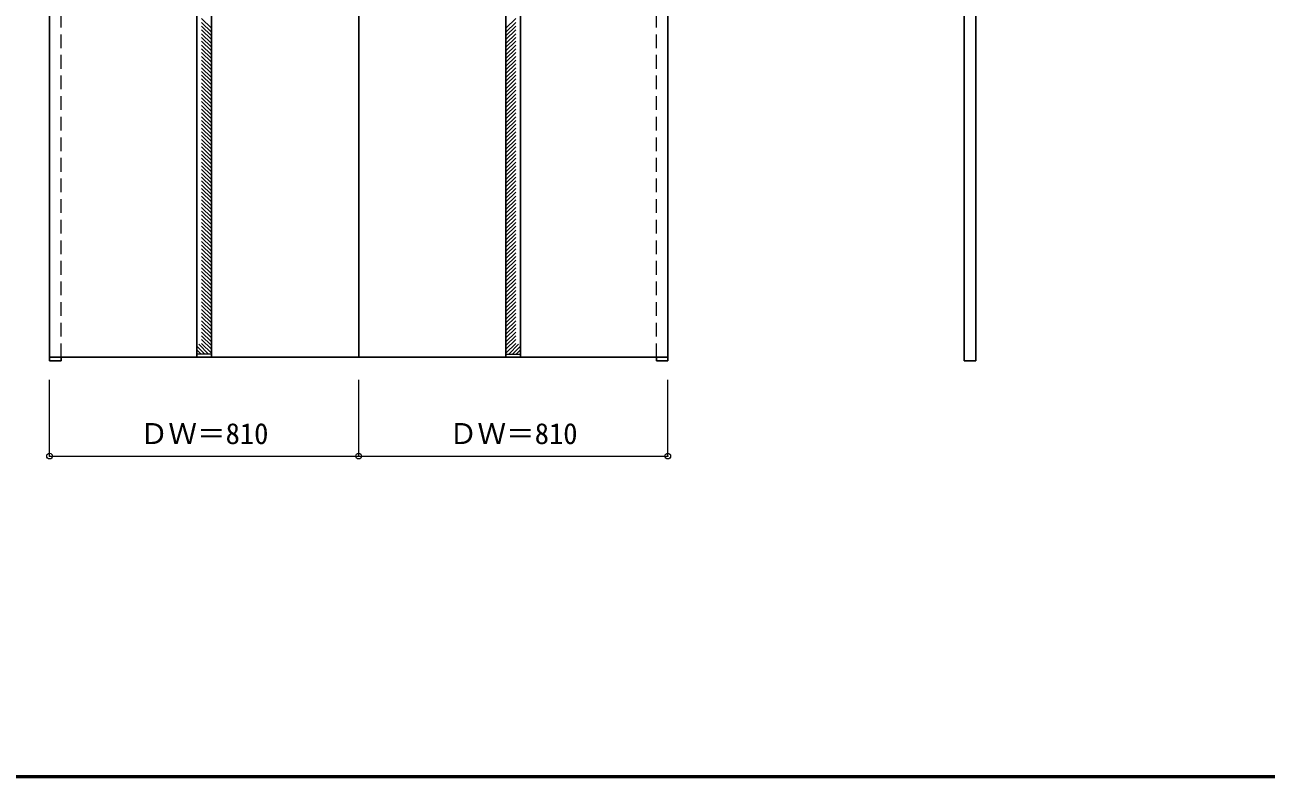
# Model space of a CAD drawing. Units: millimetres, scale not verified. Extents: x -6000 to 5700, y -4307 to 4175.
# Drawn here: x -3520 to -267, y 188 to 2160 of the extents above; entities that cross this region are included whole.
import ezdxf
from ezdxf.enums import TextEntityAlignment as Align

# ---------------------------------------------------------------- set-up
doc = ezdxf.new("R2010")
doc.units = ezdxf.units.MM
doc.header["$LTSCALE"] = 30
doc.header["$PDMODE"] = 32
doc.header["$PDSIZE"] = 15
doc.linetypes.add('DASHED1', pattern=[1.8, 1.2, -0.6])
for name, color, linetype, lineweight in [('0-2_扉', 3, 'Continuous', 25), ('0-3_仕上げ', 4, 'DASHED1', 9), ('0-4_枠', 3, 'Continuous', 25), ('0-B_寸法', 7, 'Continuous', 9), ('F-1_枠', 6, 'Continuous', 40)]:
    doc.layers.add(name, color=color, linetype=linetype, lineweight=lineweight)
doc.styles.add('ＭＳ ゴシック', font='')
doc.styles.get('ＭＳ ゴシック').set_extended_font_data('MS Gothic')

msp = doc.modelspace()

# ---------------------------------------------------------------- linework, layer by layer
at = {"layer": '0-2_扉'}
for p, q in [((-3455, 1288.75), (-3455, 3648.75)), ((-2645, 1288.75), (-2645, 3648.75)), ((-1835, 1288.75), (-1835, 3648.75)), ((-3455, 1288.75), (-2645, 1288.75)), ((-1835, 1288.75), (-2645, 1288.75))]:
    msp.add_line(p, q, dxfattribs=at)
at = {"layer": '0-2_扉', "color": 4, "linetype": 'DASHED1', "lineweight": 9}
for p, q in [((-3425, 1288.75), (-3425, 3648.75)), ((-1865, 1288.75), (-1865, 3648.75))]:
    msp.add_line(p, q, dxfattribs=at)
at = {"layer": '0-3_仕上げ', "color": 3, "linetype": 'Continuous', "lineweight": 25}
for p, q in [((-3069, 3648.75), (-3069, 1288.75)), ((-3031, 3648.75), (-3031, 1288.75)), ((-2259, 3648.75), (-2259, 1288.75)), ((-2221, 3648.75), (-2221, 1288.75))]:
    msp.add_line(p, q, dxfattribs=at)
at = {"layer": '0-3_仕上げ'}
for p, q in [((-3031, 2150.71), (-3069, 2188.71)), ((-2259, 2150.71), (-2221, 2188.71)), ((-3031, 2140.81), (-3069, 2178.81)), ((-3031, 2130.91), (-3069, 2168.91)), ((-3031, 2121.01), (-3069, 2159.01)), ((-3031, 2111.11), (-3069, 2149.11)), ((-2259, 2140.81), (-2221, 2178.81)), ((-2259, 2130.91), (-2221, 2168.91)), ((-2259, 2121.01), (-2221, 2159.01)), ((-2259, 2111.11), (-2221, 2149.11)), ((-3031, 2101.22), (-3069, 2139.22)), ((-3031, 2091.32), (-3069, 2129.32)), ((-3031, 2081.42), (-3069, 2119.42)), ((-2259, 2101.22), (-2221, 2139.22)), ((-2259, 2091.32), (-2221, 2129.32)), ((-2259, 2081.42), (-2221, 2119.42)), ((-3031, 2071.52), (-3069, 2109.52)), ((-3031, 2061.62), (-3069, 2099.62)), ((-3031, 2051.72), (-3069, 2089.72)), ((-2259, 2071.52), (-2221, 2109.52)), ((-2259, 2061.62), (-2221, 2099.62)), ((-2259, 2051.72), (-2221, 2089.72)), ((-3031, 2041.82), (-3069, 2079.82)), ((-3031, 2031.92), (-3069, 2069.92)), ((-3031, 2022.02), (-3069, 2060.02)), ((-3031, 2012.12), (-3069, 2050.12)), ((-2259, 2041.82), (-2221, 2079.82)), ((-2259, 2031.92), (-2221, 2069.92)), ((-2259, 2022.02), (-2221, 2060.02)), ((-2259, 2012.12), (-2221, 2050.12)), ((-3031, 2002.22), (-3069, 2040.22)), ((-3031, 1992.32), (-3069, 2030.32)), ((-3031, 1982.42), (-3069, 2020.42)), ((-2259, 2002.22), (-2221, 2040.22)), ((-2259, 1992.32), (-2221, 2030.32)), ((-2259, 1982.42), (-2221, 2020.42)), ((-3031, 1972.52), (-3069, 2010.52)), ((-3031, 1962.62), (-3069, 2000.62)), ((-3031, 1952.72), (-3069, 1990.72)), ((-2259, 1972.52), (-2221, 2010.52)), ((-2259, 1962.62), (-2221, 2000.62)), ((-2259, 1952.72), (-2221, 1990.72)), ((-3031, 1942.82), (-3069, 1980.82)), ((-3031, 1932.92), (-3069, 1970.92)), ((-3031, 1923.02), (-3069, 1961.02)), ((-2259, 1942.82), (-2221, 1980.82)), ((-2259, 1932.92), (-2221, 1970.92)), ((-2259, 1923.02), (-2221, 1961.02)), ((-3031, 1913.12), (-3069, 1951.12)), ((-3031, 1903.23), (-3069, 1941.23)), ((-3031, 1893.33), (-3069, 1931.33)), ((-3031, 1883.43), (-3069, 1921.43)), ((-2259, 1913.12), (-2221, 1951.12)), ((-2259, 1903.23), (-2221, 1941.23)), ((-2259, 1893.33), (-2221, 1931.33)), ((-2259, 1883.43), (-2221, 1921.43)), ((-3031, 1873.53), (-3069, 1911.53)), ((-3031, 1863.63), (-3069, 1901.63)), ((-3031, 1853.73), (-3069, 1891.73)), ((-2259, 1873.53), (-2221, 1911.53)), ((-2259, 1863.63), (-2221, 1901.63)), ((-2259, 1853.73), (-2221, 1891.73)), ((-3031, 1843.83), (-3069, 1881.83)), ((-3031, 1833.93), (-3069, 1871.93)), ((-3031, 1824.03), (-3069, 1862.03)), ((-2259, 1843.83), (-2221, 1881.83)), ((-2259, 1833.93), (-2221, 1871.93)), ((-2259, 1824.03), (-2221, 1862.03)), ((-3031, 1814.13), (-3069, 1852.13)), ((-3031, 1804.23), (-3069, 1842.23)), ((-3031, 1794.33), (-3069, 1832.33)), ((-3031, 1784.43), (-3069, 1822.43)), ((-2259, 1814.13), (-2221, 1852.13)), ((-2259, 1804.23), (-2221, 1842.23)), ((-2259, 1794.33), (-2221, 1832.33)), ((-2259, 1784.43), (-2221, 1822.43)), ((-3031, 1774.53), (-3069, 1812.53)), ((-3031, 1764.63), (-3069, 1802.63)), ((-3031, 1754.73), (-3069, 1792.73)), ((-2259, 1774.53), (-2221, 1812.53)), ((-2259, 1764.63), (-2221, 1802.63)), ((-2259, 1754.73), (-2221, 1792.73)), ((-3031, 1744.83), (-3069, 1782.83)), ((-3031, 1734.93), (-3069, 1772.93)), ((-3031, 1725.03), (-3069, 1763.03)), ((-2259, 1744.83), (-2221, 1782.83)), ((-2259, 1734.93), (-2221, 1772.93)), ((-2259, 1725.03), (-2221, 1763.03)), ((-3031, 1715.13), (-3069, 1753.13)), ((-3031, 1705.24), (-3069, 1743.24)), ((-3031, 1695.34), (-3069, 1733.34)), ((-2259, 1715.13), (-2221, 1753.13)), ((-2259, 1705.24), (-2221, 1743.24)), ((-2259, 1695.34), (-2221, 1733.34)), ((-3031, 1685.44), (-3069, 1723.44)), ((-3031, 1675.54), (-3069, 1713.54)), ((-3031, 1665.64), (-3069, 1703.64)), ((-3031, 1655.74), (-3069, 1693.74)), ((-2259, 1685.44), (-2221, 1723.44)), ((-2259, 1675.54), (-2221, 1713.54)), ((-2259, 1665.64), (-2221, 1703.64)), ((-2259, 1655.74), (-2221, 1693.74)), ((-3031, 1645.84), (-3069, 1683.84)), ((-3031, 1635.94), (-3069, 1673.94)), ((-3031, 1626.04), (-3069, 1664.04)), ((-2259, 1645.84), (-2221, 1683.84)), ((-2259, 1635.94), (-2221, 1673.94)), ((-2259, 1626.04), (-2221, 1664.04)), ((-3031, 1616.14), (-3069, 1654.14)), ((-3031, 1606.24), (-3069, 1644.24)), ((-3031, 1596.34), (-3069, 1634.34)), ((-2259, 1616.14), (-2221, 1654.14)), ((-2259, 1606.24), (-2221, 1644.24)), ((-2259, 1596.34), (-2221, 1634.34)), ((-3031, 1586.44), (-3069, 1624.44)), ((-3031, 1576.54), (-3069, 1614.54)), ((-3031, 1566.64), (-3069, 1604.64)), ((-3031, 1556.74), (-3069, 1594.74)), ((-2259, 1586.44), (-2221, 1624.44)), ((-2259, 1576.54), (-2221, 1614.54)), ((-2259, 1566.64), (-2221, 1604.64)), ((-2259, 1556.74), (-2221, 1594.74)), ((-3031, 1546.84), (-3069, 1584.84)), ((-3031, 1536.94), (-3069, 1574.94)), ((-3031, 1527.04), (-3069, 1565.04)), ((-2259, 1546.84), (-2221, 1584.84)), ((-2259, 1536.94), (-2221, 1574.94)), ((-2259, 1527.04), (-2221, 1565.04)), ((-3031, 1517.14), (-3069, 1555.14)), ((-3031, 1507.25), (-3069, 1545.25)), ((-3031, 1497.35), (-3069, 1535.35)), ((-2259, 1517.14), (-2221, 1555.14)), ((-2259, 1507.25), (-2221, 1545.25)), ((-2259, 1497.35), (-2221, 1535.35)), ((-3031, 1487.45), (-3069, 1525.45)), ((-3031, 1477.55), (-3069, 1515.55)), ((-3031, 1467.65), (-3069, 1505.65)), ((-2259, 1487.45), (-2221, 1525.45)), ((-2259, 1477.55), (-2221, 1515.55)), ((-2259, 1467.65), (-2221, 1505.65)), ((-3031, 1457.75), (-3069, 1495.75)), ((-3031, 1447.85), (-3069, 1485.85)), ((-3031, 1437.95), (-3069, 1475.95)), ((-3031, 1428.05), (-3069, 1466.05)), ((-2259, 1457.75), (-2221, 1495.75)), ((-2259, 1447.85), (-2221, 1485.85)), ((-2259, 1437.95), (-2221, 1475.95)), ((-2259, 1428.05), (-2221, 1466.05)), ((-3031, 1418.15), (-3069, 1456.15)), ((-3031, 1408.25), (-3069, 1446.25)), ((-3031, 1398.35), (-3069, 1436.35)), ((-2259, 1418.15), (-2221, 1456.15)), ((-2259, 1408.25), (-2221, 1446.25)), ((-2259, 1398.35), (-2221, 1436.35)), ((-3031, 1388.45), (-3069, 1426.45)), ((-3031, 1378.55), (-3069, 1416.55)), ((-3031, 1368.65), (-3069, 1406.65)), ((-2259, 1388.45), (-2221, 1426.45)), ((-2259, 1378.55), (-2221, 1416.55)), ((-2259, 1368.65), (-2221, 1406.65)), ((-3031, 1358.75), (-3069, 1396.75)), ((-3031, 1348.85), (-3069, 1386.85)), ((-3031, 1338.95), (-3069, 1376.95)), ((-3031, 1329.05), (-3069, 1367.05)), ((-2259, 1358.75), (-2221, 1396.75)), ((-2259, 1348.85), (-2221, 1386.85)), ((-2259, 1338.95), (-2221, 1376.95)), ((-2259, 1329.05), (-2221, 1367.05)), ((-3031, 1319.15), (-3069, 1357.15)), ((-3031, 1309.26), (-3069, 1347.26)), ((-3031, 1299.36), (-3069, 1337.36)), ((-2259, 1319.15), (-2221, 1357.15)), ((-2259, 1309.26), (-2221, 1347.26)), ((-2259, 1299.36), (-2221, 1337.36)), ((-3038.29, 1296.75), (-3069, 1327.46)), ((-3048.19, 1296.75), (-3069, 1317.56)), ((-3058.09, 1296.75), (-3069, 1307.66)), ((-2251.71, 1296.75), (-2221, 1327.46)), ((-2241.81, 1296.75), (-2221, 1317.56)), ((-2231.91, 1296.75), (-2221, 1307.66))]:
    msp.add_line(p, q, dxfattribs=at)
at = {"layer": '0-3_仕上げ', "color": 7, "linetype": 'Continuous', "lineweight": 18}
for p, q in [((-3031, 1296.75), (-3069, 1296.75)), ((-2259, 1296.75), (-2221, 1296.75))]:
    msp.add_line(p, q, dxfattribs=at)
at = {"layer": '0-4_枠'}
for p, q in [((-1058, 1279.25), (-1058, 3679.25)), ((-1028, 1279.25), (-1028, 3679.25)), ((-3455, 1288.75), (-3455, 1279.25)), ((-3455, 1279.25), (-3425, 1279.25)), ((-3425, 1288.75), (-3425, 1279.25)), ((-1865, 1288.75), (-1865, 1279.25)), ((-1865, 1279.25), (-1835, 1279.25)), ((-1835, 1288.75), (-1835, 1279.25)), ((-1028, 1279.25), (-1058, 1279.25))]:
    msp.add_line(p, q, dxfattribs=at)
at = {"layer": '0-4_枠', "color": 4, "linetype": 'DASHED1', "lineweight": 9}
for p, q in [((-3455, 1288.75), (-3455, 3656.25)), ((-3425, 1288.75), (-3425, 3656.25)), ((-1865, 1288.75), (-1865, 3656.25)), ((-1835, 1288.75), (-1835, 3656.25))]:
    msp.add_line(p, q, dxfattribs=at)
at = {"layer": '0-B_寸法', "color": 4}
for p, q in [((-3455, 1029.25), (-3455, 1229.25)), ((-2645, 1029.25), (-2645, 1229.25)), ((-1835, 1029.25), (-1835, 1229.25)), ((-3455, 1029.25), (-1835, 1029.25))]:
    msp.add_line(p, q, dxfattribs=at)
at = {"layer": '0-B_寸法'}
for p in [(-3455, 1029.25), (-2645, 1029.25), (-1835, 1029.25)]:
    msp.add_point(p, dxfattribs=at)
at = {"layer": 'F-1_枠'}
for p, q in [((-6000, 190.5), (5700, 190.5)), ((-6000, 187.5), (5700, 187.5))]:
    msp.add_line(p, q, dxfattribs=at)

# ---------------------------------------------------------------- texts
at = {"layer": '0-B_寸法', "style": 'ＭＳ ゴシック'}
for p in [(-3218.75, 1044.25), (-2408.75, 1044.25)]:
    msp.add_text('ＤＷ＝810', height=54.99, dxfattribs=at).set_placement(p, align=Align.BOTTOM_LEFT)

doc.saveas('drawing.dxf')
